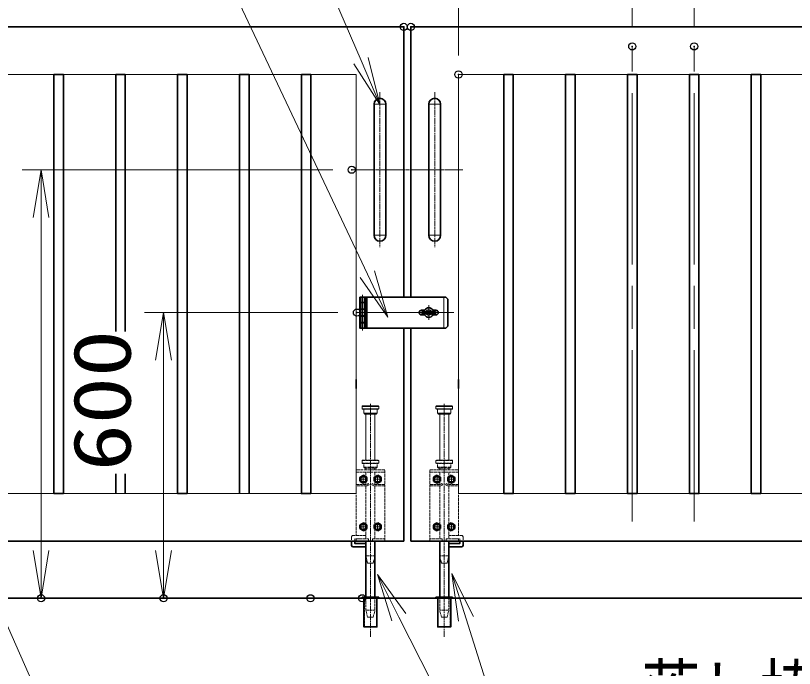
# Model space of a CAD drawing. Units: millimetres at full size. Extents: x -11880 to 11880, y -8400 to 8400.
# Drawn here: x 915 to 2551, y -692 to 679 of the extents above; entities that cross this region are included whole.
import ezdxf
from ezdxf.enums import TextEntityAlignment as Align

# ---------------------------------------------------------------- set-up
doc = ezdxf.new("R2010")
doc.units = ezdxf.units.MM
doc.header["$LTSCALE"] = 30
doc.header["$PDMODE"] = 32
doc.header["$PDSIZE"] = 15
for name, pattern in [('DASHED', [7.5, 6, -1.5]), ('USER1', [18, 12, -1.5, 3, -1.5]), ('USER2', [9, 6, -0.75, 1.5, -0.75]), ('USER3', [1.125, 0.75, -0.125, 0.125, -0.125])]:
    doc.linetypes.add(name, pattern=pattern)
for name, color, linetype, lineweight in [('0-1_外形線', 7, 'Continuous', 35), ('0-2_軸線', 200, 'USER1', 15), ('0-3_細線', 2, 'Continuous', 35), ('0-4_寸法線', 4, 'Continuous', 18), ('0-5_0', 7, 'Continuous', 18), ('0-7_隠れ線', 140, 'DASHED', 18), ('0-9_01', 7, 'Continuous', 18), ('0-A_AM_0N', 7, 'Continuous', 50), ('0-B_AM_7N', 6, 'USER2', 18), ('0-C_想像線', 112, 'USER3', 15)]:
    doc.layers.add(name, color=color, linetype=linetype, lineweight=lineweight)
doc.layers.add('0-6_Defpoints', color=7, linetype='Continuous')
doc.styles.add('ＭＳ ゴシック', font='')
doc.styles.get('ＭＳ ゴシック').set_extended_font_data('MS Gothic')

# ---------------------------------------------------------------- blocks, each defined once
blk = doc.blocks.new('S31')
at = {"layer": '0-4_寸法線'}
blk.add_lwpolyline([(28581802.7, 87761603.3), (28553324.3, 87761603.3), (28533202.2, 87807244.5), (28531991.9, 87809989.5)], dxfattribs=at)
blk = doc.blocks.new('A$C130E4F3B')
at = {"layer": '0-1_外形線'}
for p, q in [((-375, -4125), (-375, 4125)), ((375, 4125), (375, -4125))]:
    blk.add_line(p, q, dxfattribs=at)
for centre, start, end in [((0, 4125), 0, 180), ((0, -4125), 180, 0)]:
    blk.add_arc(centre, 375, start, end, dxfattribs=at)
at = {"layer": '0-2_軸線'}
for p, q in [((0, 4877.9), (0, -4877.9)), ((0, 4125), (-412.5, 4125)), ((0, 4125), (412.5, 4125)), ((0, -4125), (-412.5, -4125)), ((0, -4125), (412.5, -4125))]:
    blk.add_line(p, q, dxfattribs=at)
at = {"layer": '0-2_軸線', "linetype": 'USER2'}
blk.add_line((-1779.7, 0), (1779.7, 0), dxfattribs=at)
blk = doc.blocks.new('U15')
at = {"layer": '0-A_AM_0N'}
blk.add_lwpolyline([(645, 3787.4), (450, 3674.8), (255, 3787.4), (255, 4012.6), (450, 4125.2), (645, 4012.6)], close=True, dxfattribs=at)
blk.add_circle((450, 3900), 195, dxfattribs=at)
blk.add_circle((450, 3900), 195, dxfattribs=at)
at = {"layer": '0-B_AM_7N'}
for p, q in [((450, 4147.7), (450, 3652.3)), ((697.7, 3900), (202.3, 3900))]:
    blk.add_line(p, q, dxfattribs=at)
blk = doc.blocks.new('U16')
at = {"layer": '0-A_AM_0N'}
blk.add_lwpolyline([(-255, 3787.4), (-450, 3674.8), (-645, 3787.4), (-645, 4012.6), (-450, 4125.2), (-255, 4012.6)], close=True, dxfattribs=at)
blk.add_circle((-450, 3900), 195, dxfattribs=at)
blk.add_circle((-450, 3900), 195, dxfattribs=at)
at = {"layer": '0-B_AM_7N'}
for p, q in [((-450, 4147.7), (-450, 3652.3)), ((-202.3, 3900), (-697.7, 3900))]:
    blk.add_line(p, q, dxfattribs=at)
blk = doc.blocks.new('U17')
at = {"layer": '0-A_AM_0N'}
blk.add_lwpolyline([(645, 787.4), (450, 674.8), (255, 787.4), (255, 1012.6), (450, 1125.2), (645, 1012.6)], close=True, dxfattribs=at)
blk.add_circle((450, 900), 195, dxfattribs=at)
blk.add_circle((450, 900), 195, dxfattribs=at)
at = {"layer": '0-B_AM_7N'}
for p, q in [((450, 1147.7), (450, 652.3)), ((697.7, 900), (202.3, 900))]:
    blk.add_line(p, q, dxfattribs=at)
blk = doc.blocks.new('U18')
at = {"layer": '0-A_AM_0N'}
blk.add_lwpolyline([(-255, 787.4), (-450, 674.8), (-645, 787.4), (-645, 1012.6), (-450, 1125.2), (-255, 1012.6)], close=True, dxfattribs=at)
blk.add_circle((-450, 900), 195, dxfattribs=at)
blk.add_circle((-450, 900), 195, dxfattribs=at)
at = {"layer": '0-B_AM_7N'}
for p, q in [((-450, 1147.7), (-450, 652.3)), ((-202.3, 900), (-697.7, 900))]:
    blk.add_line(p, q, dxfattribs=at)
blk = doc.blocks.new('A$C7BA44824')
at = {"layer": '0-1_外形線'}
for p, q in [((-285, 0), (-285, -3540)), ((285, 0), (285, -3540)), ((1185, 0), (1185, -270)), ((1095, -360), (285, -360))]:
    blk.add_line(p, q, dxfattribs=at)
for points in [[(975, 0), (975, -150), (285, -150)], [(408, -3600), (408, -5400), (-408, -5400), (-408, -3600)]]:
    blk.add_lwpolyline(points, dxfattribs=at)
blk.add_lwpolyline([(525, -3540), (-525, -3540), (-525, -3600), (525, -3600)], close=True, dxfattribs=at)
blk.add_arc((1095, -270), 90, 270, 0, dxfattribs=at)
at = {"layer": '0-2_軸線'}
blk.add_line((0, -6032.5), (0, 8659.7), dxfattribs=at)
at = {"layer": '0-7_隠れ線'}
for p, q in [((-495, 5100), (-525, 5070)), ((-525, 4920), (-525, 5070)), ((525, 5070), (-525, 5070)), ((-495, 4890), (-525, 4920)), ((-525, 4920), (525, 4920)), ((-495, 5100), (495, 5100)), ((495, 5100), (525, 5070)), ((525, 4920), (495, 4890)), ((525, 4920), (525, 5070)), ((-900, 4500), (900, 4500)), ((-900, 0), (-900, 4500)), ((495, 4890), (-495, 4890)), ((-420, 4650), (-420, 4890)), ((-420, 4650), (-360, 4590)), ((420, 4650), (-420, 4650)), ((360, 4590), (-360, 4590)), ((-285, 4500), (-285, 4590)), ((285, 4590), (285, 4500)), ((420, 4650), (360, 4590)), ((420, 4650), (420, 4890)), ((900, 4500), (900, 360)), ((900, 4350), (-900, 4350)), ((-285, 4350), (-285, 3570)), ((285, 4350), (285, 4029.9)), ((-900, 3570), (-232.9, 3570)), ((-900, 3480), (-211.7, 3480)), ((-285, 3480), (-285, 150)), ((-119.3, 3626.8), (-232.9, 3570)), ((-79, 3546.3), (-211.7, 3480)), ((-119.3, 3626.8), (-79, 3546.3)), ((119.3, 3626.8), (79, 3546.3)), ((79, 3546.3), (211.7, 3480)), ((232.9, 3570), (119.3, 3626.8)), ((211.7, 3480), (900, 3480)), ((900, 3570), (232.9, 3570)), ((285, 3770.1), (285, 3570)), ((285, 3480), (285, 150)), ((-120, 150), (-900, 150)), ((-120, 0), (-900, 0)), ((-120, 150), (-120, 0)), ((120, 0), (-120, 0)), ((900, 150), (120, 150)), ((120, 150), (120, 0)), ((900, 0), (120, 0)), ((285, 360), (1095, 360)), ((900, 150), (900, 0)), ((1185, 270), (1185, 0)), ((-180, -1380), (-285, -930)), ((285, -930), (-285, -930)), ((180, -1380), (285, -930)), ((180, -1380), (-180, -1380)), ((-378, -5400), (-378, -3600)), ((-375, -3600), (-375, -3540)), ((-285, -4350), (-285, -3540)), ((285, -3540), (285, -4350)), ((375, -3600), (375, -3540)), ((378, -5400), (378, -3600)), ((-180, -4800), (-285, -4350)), ((285, -4350), (-285, -4350)), ((180, -4800), (285, -4350)), ((180, -4800), (-180, -4800))]:
    blk.add_line(p, q, dxfattribs=at)
blk.add_lwpolyline([(285, 150), (975, 150), (975, 0)], dxfattribs=at)
blk.add_arc((1095, 270), 90, 0, 90, dxfattribs=at)
at = {"layer": '0-C_想像線'}
for p, q in [((-495, 8520), (-525, 8490)), ((-525, 8340), (-525, 8490)), ((525, 8490), (-525, 8490)), ((-495, 8520), (495, 8520)), ((495, 8520), (525, 8490)), ((525, 8340), (525, 8490)), ((-495, 8310), (-525, 8340)), ((-525, 8340), (525, 8340)), ((495, 8310), (-495, 8310)), ((-420, 8070), (-420, 8310)), ((-420, 8070), (-360, 8010)), ((420, 8070), (-420, 8070)), ((360, 8010), (-360, 8010)), ((-285, 5100), (-285, 8010)), ((285, 5100), (285, 8010)), ((420, 8070), (360, 8010)), ((420, 8070), (420, 8310)), ((525, 8340), (495, 8310))]:
    blk.add_line(p, q, dxfattribs=at)
at = {"layer": '0-A_AM_0N'}
for name in ['U16', 'U15', 'U18', 'U17']:
    blk.add_blockref(name, (0, 0), dxfattribs=at)
blk = doc.blocks.new('_Open')
at = {"layer": '0-5_0', "color": 4}
blk.add_line((-30, 5), (0, 0), dxfattribs=at)
blk.add_lwpolyline([(-30, -5), (0, 0), (-30, 0)], dxfattribs=at)
blk = doc.blocks.new('S40')
at = {"layer": '0-4_寸法線'}
for points in [[(28604158.1, 87777333.5), (28572770.9, 87777333.5), (28565922.7, 87799058.1), (28565020.7, 87801919.3)], [(28566399.5, 87799208.4), (28565020.7, 87801919.3), (28565445.8, 87798907.8)]]:
    blk.add_lwpolyline(points, dxfattribs=at)
at = {"layer": '0-4_寸法線', "color": 254, "style": 'ＭＳ ゴシック'}
for s, width, p in [('落し棒（建物側）', 0.75, (28576970.9, 87791334.1)), ('SUS304 φ19', 1.1, (28576538.9, 87785034.1)), ('電解研磨', 0.75, (28576970.9, 87778734.1))]:
    blk.add_text(s, height=3637, dxfattribs=dict(at, width=width)).set_placement(p, align=Align.BOTTOM_LEFT)
blk = doc.blocks.new('S41')
at = {"layer": '0-4_寸法線'}
for points in [[(28572770.9, 87777333.5), (28561692.4, 87799169.5), (28560335.1, 87801844.9)], [(28562138.3, 87799395.7), (28560335.1, 87801844.9), (28561246.5, 87798943.3)]]:
    blk.add_lwpolyline(points, dxfattribs=at)
blk = doc.blocks.new('S48')
at = {"layer": '0-4_寸法線'}
for points in [[(28507017.8, 87865306.9), (28545893, 87865306.9), (28559306.2, 87834228.5), (28560495, 87831474.1)], [(28558847.2, 87834030.4), (28560495, 87831474.1), (28559765.3, 87834426.6)]]:
    blk.add_lwpolyline(points, dxfattribs=at)
blk = doc.blocks.new('S49')
at = {"layer": '0-4_寸法線'}
for points in [[(28507091.2, 87849845), (28545966.4, 87849845), (28559708.9, 87820773.3), (28560991, 87818061.1)], [(28559256.9, 87820559.6), (28560991, 87818061.1), (28560161, 87820987)]]:
    blk.add_lwpolyline(points, dxfattribs=at)

msp = doc.modelspace()

# ---------------------------------------------------------------- linework, layer by layer
at = {"layer": '0-1_外形線'}
for p, q in [((1733.4, 87.84), (1653.04, 87.84)), ((1733.4, 87.84), (1819.04, 87.84)), ((1734.4, 87.84), (1739.4, 87.84)), ((1823.04, 83.84), (1819.04, 87.84)), ((1823.04, 83.84), (1823.04, 26.84)), ((1774.38, 60.34), (1768.04, 60.34)), ((1768.04, 50.34), (1774.38, 50.34)), ((1769.04, 57.84), (1770.79, 57.84)), ((1769.04, 52.84), (1769.04, 57.84)), ((1769.04, 52.84), (1770.79, 52.84)), ((1770.79, 57.84), (1797.04, 57.84)), ((1797.04, 52.84), (1770.79, 52.84)), ((1798.04, 60.34), (1791.7, 60.34)), ((1791.7, 50.34), (1798.04, 50.34)), ((1797.04, 52.84), (1797.04, 57.84)), ((1650.04, 47.84), (1650.04, 42.09)), ((1819.04, 22.84), (1653.04, 22.84)), ((1730.54, -424.66), (1730.54, 22.84)), ((1745.54, -424.66), (1745.54, 22.84)), ((1819.04, 22.84), (1823.04, 26.84)), ((1630.54, -85.16), (1630.54, -104.16)), ((1845.54, -85.16), (1845.54, -104.16)), ((1125.54, -324.66), (1125.54, -283.02)), ((1145.54, -283.02), (1145.54, -324.66)), ((1730.54, -424.66), (-269.46, -424.66)), ((1745.54, -424.66), (3745.54, -424.66)), ((-899.46, -544.66), (4375.54, -544.66))]:
    msp.add_line(p, q, dxfattribs=at)
for points in [[(-269.46, 655.34), (1730.54, 655.34), (1730.54, 87.84)], [(3745.54, 655.34), (1745.54, 655.34), (1745.54, 87.84)], [(1125.54, 15.76), (1125.54, 555.34), (1145.54, 555.34), (1145.54, 15.76)], [(1385.54, -324.66), (1385.54, 555.34), (1405.54, 555.34), (1405.54, -324.66)]]:
    msp.add_lwpolyline(points, dxfattribs=at)
for points in [[(1015.54, -324.66), (995.54, -324.66), (995.54, 555.34), (1015.54, 555.34)], [(1275.54, -324.66), (1255.54, -324.66), (1255.54, 555.34), (1275.54, 555.34)], [(1535.54, -324.66), (1515.54, -324.66), (1515.54, 555.34), (1535.54, 555.34)], [(1940.54, -324.66), (1960.54, -324.66), (1960.54, 555.34), (1940.54, 555.34)], [(2070.54, -324.66), (2090.54, -324.66), (2090.54, 555.34), (2070.54, 555.34)], [(2200.54, -324.66), (2220.54, -324.66), (2220.54, 555.34), (2200.54, 555.34)], [(2330.54, -324.66), (2350.54, -324.66), (2350.54, 555.34), (2330.54, 555.34)], [(2460.54, -324.66), (2480.54, -324.66), (2480.54, 555.34), (2460.54, 555.34)]]:
    msp.add_lwpolyline(points, close=True, dxfattribs=at)
for centre, radius, start, end in [((1768.04, 55.34), 5, 90, 270), ((1783.04, 55.34), 10, 30, 150), ((1783.04, 55.34), 10, 210, 330), ((1798.04, 55.34), 5, 270, 90)]:
    msp.add_arc(centre, radius, start, end, dxfattribs=at)
at = {"layer": '0-2_軸線'}
for p, q in [((2210.54, -383.66), (2210.54, 614.34)), ((2340.54, -383.66), (2340.54, 614.34)), ((1644.04, 92.72), (1644.04, 17.96)), ((1783.04, 40.02), (1783.04, 70.65)), ((1835.72, 55.34), (1632.21, 55.34))]:
    msp.add_line(p, q, dxfattribs=at)
at = {"layer": '0-3_細線'}
for p, q in [((1650.04, 87.84), (1638.04, 87.84)), ((1650.04, 76.84), (1650.04, 87.84)), ((1650.04, 87.84), (1653.04, 87.84)), ((1653.04, 76.34), (1653.04, 87.84)), ((1638.04, 76.34), (1653.04, 76.34)), ((1638.04, 76.34), (1638.04, 62.84)), ((1650.04, 76.34), (1650.04, 62.84)), ((1653.04, 62.34), (1653.04, 76.84)), ((1638.04, 62.84), (1653.04, 62.84)), ((1638.04, 48.34), (1638.04, 62.34)), ((1638.04, 62.34), (1653.04, 62.34)), ((1650.04, 48.34), (1650.04, 62.34)), ((1653.04, 62.84), (1653.04, 47.84)), ((1653.04, 48.34), (1638.04, 48.34)), ((1653.04, 47.84), (1638.04, 47.84)), ((1638.04, 47.84), (1638.04, 34.34)), ((1638.04, 34.34), (1653.04, 34.34)), ((1638.04, 33.84), (1653.04, 33.84)), ((1650.04, 42.09), (1650.04, 34.34)), ((1650.04, 22.84), (1650.04, 33.84)), ((1653.04, 33.84), (1653.04, 48.34)), ((1653.04, 34.34), (1653.04, 22.84)), ((1653.04, 22.84), (1644.04, 22.84)), ((1738.04, -544.66), (2222.39, -544.66))]:
    msp.add_line(p, q, dxfattribs=at)
for points in [[(1653.04, 76.84), (1638.04, 76.84), (1638.04, 87.84)], [(1644.04, 22.84), (1638.04, 22.84), (1638.04, 33.84)]]:
    msp.add_lwpolyline(points, dxfattribs=at)
at = {"layer": '0-4_寸法線'}
for p, q in [((1845.54, 595.34), (1845.54, 2013.9)), ((1845.54, 595.34), (1845.54, 2013.9)), ((2210.54, 654.34), (2210.54, 1695.09)), ((2340.54, 654.34), (2340.54, 1695.09)), ((1581.21, 355.34), (928.63, 355.34)), ((968.63, 355.34), (968.63, -544.66)), ((1592.21, 55.34), (1185.92, 55.34)), ((1225.92, 55.34), (1225.92, -544.66)), ((1603.04, -544.66), (928.63, -544.66)), ((1494.62, -544.66), (1185.92, -544.66))]:
    msp.add_line(p, q, dxfattribs=at)
at = {"layer": '0-5_0'}
for p, q in [((1630.54, 555.34), (-169.46, 555.34)), ((1630.54, -85.16), (1630.54, 555.34)), ((1845.54, -85.16), (1845.54, 555.34)), ((1845.54, 555.34), (3645.54, 555.34))]:
    msp.add_line(p, q, dxfattribs=at)
for points in [[(-169.46, 555.34), (-169.46, -324.66), (1630.54, -324.66), (1630.54, -104.16)], [(3645.54, 555.34), (3645.54, -324.66), (1845.54, -324.66), (1845.54, -104.16)]]:
    msp.add_lwpolyline(points, dxfattribs=at)
at = {"layer": '0-6_Defpoints'}
for p in [(1730.54, 655.34), (1745.54, 655.34), (2210.54, 614.34), (2340.54, 614.34), (1845.54, 555.34), (1621.21, 355.34), (1632.21, 55.34), (968.63, -544.66), (1225.92, -544.66), (1534.62, -544.66), (1643.04, -544.66)]:
    msp.add_point(p, dxfattribs=at)
at = {"layer": '0-7_隠れ線'}
for p, q in [((1641.04, 76.84), (1641.04, 87.84)), ((1647.04, 87.84), (1647.04, 76.84)), ((1641.04, 62.84), (1641.04, 76.34)), ((1647.04, 62.84), (1647.04, 76.34)), ((1641.04, 48.34), (1641.04, 62.34)), ((1647.04, 62.34), (1647.04, 48.34)), ((1641.04, 34.34), (1641.04, 47.84)), ((1641.04, 22.84), (1641.04, 33.84)), ((1647.04, 34.34), (1647.04, 47.84)), ((1647.04, 33.84), (1647.04, 22.84))]:
    msp.add_line(p, q, dxfattribs=at)
at = {"layer": '0-7_隠れ線', "linetype": 'Continuous'}
for start, end in [(24.62432, 155.37568), (204.62432, 335.37568)]:
    msp.add_arc((1783.04, 55.34), 6, start, end, dxfattribs=at)
at = {"layer": '0-9_01', "color": 4}
msp.add_line((1814.53, 86.15), (1814.53, 24.99), dxfattribs=at)

# ---------------------------------------------------------------- block references
at = {"layer": '0-1_外形線', "yscale": 0.03333333}
for name, p, xscale in [('A$C130E4F3B', (1680.54, 355.34), -0.03333333), ('A$C130E4F3B', (1795.54, 355.34), 0.03333333), ('A$C7BA44824', (1660.54, -424.66), -0.03333333), ('A$C7BA44824', (1815.54, -424.66), 0.03333333)]:
    msp.add_blockref(name, p, dxfattribs=dict(at, xscale=xscale))
at = {"layer": '0-4_寸法線', "xscale": 0.03333333, "yscale": 0.03333333}
for name in ['S48', 'S49', 'S31', 'S41', 'S40']:
    msp.add_blockref(name, (-950335.97, -2927222.87), dxfattribs=at)
at = {"layer": '0-4_寸法線', "xscale": 3.333333, "yscale": 3.333333}
for p, rotation in [((968.63, 355.34), 90), ((1225.92, 55.34), 90), ((968.63, -544.66), 270), ((1225.92, -544.66), 270)]:
    msp.add_blockref('_Open', p, dxfattribs=dict(at, rotation=rotation))

# ---------------------------------------------------------------- texts
at = {"layer": '0-4_寸法線', "color": 254, "style": 'ＭＳ ゴシック', "width": 1.2}
msp.add_text('600', height=121.2, rotation=90, dxfattribs=at).set_placement((1193.24, -277.98), align=Align.BOTTOM_LEFT)

doc.saveas('drawing.dxf')
